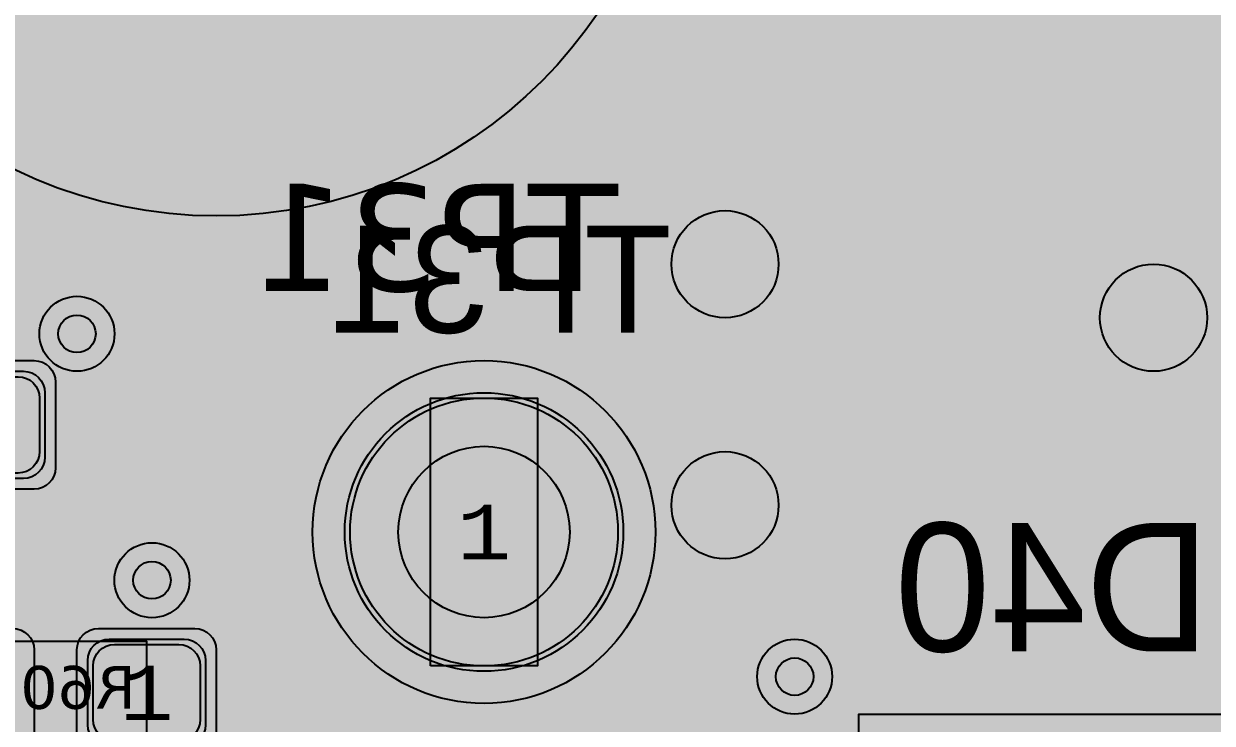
# Model space of a CAD drawing. Extents: x -98 to 119, y -207 to 98.
# Drawn here: x -1.8 to 9.3, y -9.03 to -2.51 of the extents above; entities that cross this region are included whole.
import ezdxf
from ezdxf.enums import TextEntityAlignment as Align

# ---------------------------------------------------------------- set-up
doc = ezdxf.new("R2010")
doc.units = 0
doc.header["$MEASUREMENT"] = 0
for name, color, linetype in [('ASSEMBLY_OUTLINES_BTM', 191, 'CONTINUOUS'), ('ASSEMBLY_PART_NUMBERS_BTM', 191, 'CONTINUOUS'), ('ASSEMBLY_PART_NUMBERS_TOP', 102, 'CONTINUOUS'), ('ASSEMBLY_REF_DES_BTM', 191, 'CONTINUOUS'), ('BOARD_OUTLINE', 10, 'CONTINUOUS'), ('DRILL_DRAWING', 21, 'CONTINUOUS'), ('GENERATED_SILKSCREEN_BTM', 255, 'CONTINUOUS'), ('MANUFACTURING_OUTLINES', 10, 'CONTINUOUS'), ('MOUNTING_HOLE_PADS_LAYER14', 150, 'CONTINUOUS'), ('MOUNTING_HOLE_PADS_LAYER15', 230, 'CONTINUOUS'), ('MOUNTING_HOLES_LAYER_BOT17', 42, 'CONTINUOUS'), ('MOUNTING_HOLES_LAYER_TOP', 42, 'CONTINUOUS'), ('PART_HOLES_LAYER_BOTTOM', 30, 'CONTINUOUS'), ('PART_HOLES_LAYER_TOP', 30, 'CONTINUOUS'), ('PART_PADS_LAYER_BOTTOM', 230, 'CONTINUOUS'), ('PART_PADS_LAYER_TOP', 150, 'CONTINUOUS'), ('PART_PADS_SMD_BTM', 230, 'CONTINUOUS'), ('PIN_NUMBERS_BTM', 8, 'CONTINUOUS'), ('PIN_NUMBERS_TOP', 8, 'CONTINUOUS'), ('PLACEMENT_OUTLINES_BTM', 222, 'CONTINUOUS'), ('PLANE_DATA_LAYER_BOTTOM', 230, 'CONTINUOUS'), ('PLANE_DATA_LAYER_TOP', 150, 'CONTINUOUS'), ('PLANE_SHAPES_LAYER_BOTTOM', 230, 'CONTINUOUS'), ('PLANE_SHAPES_LAYER_TOP', 150, 'CONTINUOUS'), ('ROUTE_BORDER', 151, 'CONTINUOUS'), ('SILKSCREEN_OUTLINES_BTM', 211, 'CONTINUOUS'), ('SILKSCREEN_REF_DES_BTM', 211, 'CONTINUOUS'), ('SOLDERMASK_PADS_BTM', 12, 'CONTINUOUS'), ('SOLDERMASK_PADS_TOP', 180, 'CONTINUOUS'), ('SOLDERPASTE_PADS_BTM', 12, 'CONTINUOUS'), ('TRACES_LAYER_BOTTOM', 230, 'CONTINUOUS'), ('TRACES_LAYER_TOP', 150, 'CONTINUOUS'), ('VIA_HOLES_LAYER_BOTTOM', 30, 'CONTINUOUS'), ('VIA_HOLES_LAYER_TOP', 30, 'CONTINUOUS'), ('VIA_PADS_LAYER_BOTTOM', 230, 'CONTINUOUS'), ('VIA_PADS_LAYER_TOP', 150, 'CONTINUOUS')]:
    doc.layers.add(name, color=color, linetype=linetype)
doc.styles.add('COURIER_NEW', font='COUR.TTF')
doc.styles.add('VERDANA', font='verdana.TTF')
doc.styles.add('VERIBEST_GERBER_0', font='txt')

msp = doc.modelspace()

# ---------------------------------------------------------------- hatches: boundary and pattern name
at = {"layer": 'MOUNTING_HOLES_LAYER_BOT17'}
h = msp.add_hatch(color=256, dxfattribs=at)
edge = h.paths.add_edge_path()
edge.add_arc((4.75, -4.75), 0.5, 0, 360)
h = msp.add_hatch(color=256, dxfattribs=at)
edge = h.paths.add_edge_path()
edge.add_arc((8.75, -5.25), 0.5, 0, 360)
h = msp.add_hatch(color=256, dxfattribs=at)
edge = h.paths.add_edge_path()
edge.add_arc((4.75, -7), 0.5, 0, 360)
at = {"layer": 'MOUNTING_HOLES_LAYER_TOP'}
h = msp.add_hatch(color=256, dxfattribs=at)
edge = h.paths.add_edge_path()
edge.add_arc((4.75, -4.75), 0.5, 0, 360)
h = msp.add_hatch(color=256, dxfattribs=at)
edge = h.paths.add_edge_path()
edge.add_arc((8.75, -5.25), 0.5, 0, 360)
h = msp.add_hatch(color=256, dxfattribs=at)
edge = h.paths.add_edge_path()
edge.add_arc((4.75, -7), 0.5, 0, 360)
at = {"layer": 'PART_HOLES_LAYER_BOTTOM'}
h = msp.add_hatch(color=256, dxfattribs=at)
edge = h.paths.add_edge_path()
edge.add_arc((2.5, -7.25), 0.8, 0, 360)
at = {"layer": 'PART_HOLES_LAYER_TOP'}
h = msp.add_hatch(color=256, dxfattribs=at)
edge = h.paths.add_edge_path()
edge.add_arc((2.5, -7.25), 0.8, 0, 360)
at = {"layer": 'PLANE_DATA_LAYER_BOTTOM'}
h = msp.add_hatch(color=256, dxfattribs=at)
h.paths.add_polyline_path([(-96.5, 0, -1), (96.5, 0, -1)], flags=0)
h.paths.add_polyline_path([(92.251979, -7.43598, 0.726988162), (92.479659, -3.637852, -0.308609791), (92.431259, -3.566904, -0.009635255), (92.431316, -3.563968, 0.009635011), (92.5, -0.000006), (92.5, 0.000001, 0.053325255), (90.407665, 19.562826, -0.053326925), (90.405941, 19.578942), (90.405941, 19.578943, -0.238217909), (90.436919, 19.640273, 0.661755037), (89.584154, 23.221888, -0.295297583), (89.523137, 23.277841, 0.022401018), (87.08146, 31.194059, -0.086206302), (87.076996, 31.219756), (87.076996, 31.219757, -0.210183909), (87.101696, 31.275919, 0.679382507), (85.774921, 34.749845, -0.301864993), (85.705267, 34.797373, 0.047915829), (77.514669, 50.475005, -0.145307444), (77.502324, 50.516585, -0.123988701), (77.511414, 50.552678, 0.606608991), (75.516892, 53.486368, -0.274238992), (75.44586, 53.517962, 0.021523084), (70.565432, 59.806101, -0.177595235), (70.547363, 59.855368), (70.547363, 59.855369, -0.111833303), (70.5548, 59.888203, 0.661755452), (68.116894, 62.64715, -0.295297373), (68.036725, 62.667806, 0.05833458), (51.722715, 76.687749, -0.249337829), (51.689123, 76.750923), (51.689123, 76.750924, -0.060759886), (51.691357, 76.76924, 0.714966399), (48.509213, 78.818582, -0.314871124), (48.42205, 78.81342, 0.022806677), (41.042088, 82.896302, -0.285136953), (40.999698, 82.964591), (40.999698, 82.964596, -0.004247023), (40.999709, 82.965891, 0.647046608), (37.697353, 84.5176, -0.289754858), (37.616734, 84.505806, 0.052943541), (19.031563, 90.52099, -0.30833592), (18.972104, 90.582877, 0.696982245), (15.284156, 91.27756, -0.308339612), (15.206255, 91.241547, 0.022370691), (6.993138, 92.235275, -0.315204372), (6.925536, 92.290658, 0.715888063), (3.14462, 92.496703, -0.315205261), (3.0714, 92.448994, 0.063468058), (-20.215283, 90.264015, -0.320142253), (-20.296827, 90.298428, 0.72963938), (-23.995319, 89.386755, -0.320144031), (-24.051528, 89.318386, 0.018663537), (-30.645576, 87.275991, -0.309865735), (-30.72878, 87.298418, 0.701170836), (-34.249879, 85.978007, -0.002752694), (-34.249874, 85.977168, -0.30685575), (-34.29782, 85.9064, 0.04916641), (-50.410548, 77.556603, -0.32354836), (-50.499711, 77.561018, 0.739212756), (-53.660594, 75.408706, -0.075169868), (-53.657188, 75.386179), (-53.657188, 75.386178, -0.242479425), (-53.68916, 75.324127, 0.019967737), (-59.527063, 70.80098, -0.298487087), (-59.610009, 70.791065, 0.556724412), (-62.5, 69), (-62.5, 68.999999, 0.082708518), (-62.392031, 68.351756, -0.298487573), (-62.412702, 68.270818, 0.067186589), (-78.279974, 49.27977, -0.277817809), (-78.350169, 49.24438, 0.436350868), (-80.5, 47.25), (-80.5, 47.249999, 0.141466326), (-80.192238, 46.184011, -0.141465884), (-80.180512, 46.143397), (-80.180512, 46.143396, -0.131190735), (-80.190652, 46.105416, 0.019294819), (-83.506407, 39.786053, -0.312206796), (-83.581614, 39.742899, 0.439123468), (-85.75, 37.75, 0.204829615), (-85.131688, 36.303992, -0.204830708), (-85.10813, 36.248899), (-85.10813, 36.248898, -0.100919006), (-85.114214, 36.219062, 0.048097759), (-90.466303, 19.289839, -0.314870423), (-90.530154, 19.230281, 0.714965653), (-91.24073, 15.512631, -0.269378312), (-91.202277, 15.446437), (-91.202277, 15.446436, -0.041929831), (-91.203345, 15.433723, 0.018841331), (-92.106444, 8.523669, -0.32827121), (-92.166453, 8.456161, 0.354028014), (-93.75, 6.5), (-93.75, 6.499999, 0.314708299), (-92.438077, 4.622088, -0.31470689), (-92.388093, 4.55054), (-92.388093, 4.550537, -0.012285748), (-92.388185, 4.546794, 0.012294179), (-92.5, 0.00001), (-92.5, -0.000004, 0.052933393), (-90.438132, -19.421494, -0.329408644), (-90.475468, -19.504015, 0.27173254), (-91.5, -21.25, 0.401597711), (-89.586502, -23.248128, -0.329404507), (-89.516056, -23.305059, 0.021307354), (-87.207653, -30.839509, -0.322177334), (-87.232533, -30.924924, 0.230665932), (-88, -32.499999), (-88, -32.5, 0.431495031), (-85.882787, -34.496562, -0.3221788), (-85.807634, -34.544174, 0.048016175), (-77.643233, -50.277018, -0.303878783), (-77.644537, -50.3618, 0.152518996), (-78, -51.499999), (-78, -51.5, 0.481982915), (-75.552374, -53.449264, -0.303883418), (-75.473145, -53.479475, 0.021991255), (-70.483925, -59.90214, -0.318621499), (-70.47622, -59.989968, 0.725399056), (-67.952631, -62.834176, -0.318624212), (-67.866344, -62.852281, 0.062392529), (-50.265124, -77.650932, -0.254356234), (-50.230332, -77.714899), (-50.230332, -77.7149, -0.034453173), (-50.231054, -77.725364, 0.034451935), (-50.25, -78), (-50.25, -78.000001, 0.603308224), (-47.119729, -79.649997, -0.291362646), (-47.037917, -79.64725, 0.02294124), (-39.54278, -83.621879, -0.290012797), (-39.499155, -83.690765), (-39.499155, -83.690766, -0.007130353), (-39.499186, -83.692939, 0.007132964), (-39.5, -83.749994), (-39.5, -83.75, 0.658082965), (-36.126004, -85.203319, -0.297762979), (-36.043963, -85.188513, 0.049016344), (-18.771876, -90.575199, -0.301861306), (-18.712566, -90.635139, 0.679381768), (-15.056336, -91.31372, -0.301864385), (-14.979467, -91.279054, 0.021749122), (-6.993138, -92.235275, -0.315204372), (-6.925536, -92.290658, 0.715888063), (-3.14462, -92.496703, -0.315205261), (-3.0714, -92.448994, 0.06250827), (19.869968, -90.340657, -0.345566403), (19.954737, -90.381493, 0.794356815), (23.75, -89.500001), (23.75, -89.499973, 0.005086864), (23.749586, -89.459281, -0.345588489), (23.806159, -89.384097, 0.021469451), (31.383958, -87.013201, -0.314446926), (31.468175, -87.035889, 0.700130836), (35, -85.75), (35, -85.749988, 0.009099261), (34.998675, -85.677212, -0.009057228), (34.998625, -85.674452), (34.998625, -85.674439, -0.304472205), (35.045955, -85.60392, 0.047985464), (50.721249, -77.353765, -0.31444166), (50.808431, -77.356288, 0.616218308), (54, -75.75), (54, -75.749999, 0.067758174), (53.927211, -75.215343, -0.067753523), (53.924438, -75.194974), (53.924438, -75.194973, -0.241537288), (53.95619, -75.13308, 0.022365821), (60.452055, -70.01285, -0.313111549), (60.538488, -70.003709, 0.710095351), (63.344013, -67.475653, -0.099717589), (63.33807, -67.446151), (63.33807, -67.44615, -0.206928064), (63.362073, -67.390635, 0.058205552), (77.187807, -50.973449, -0.317486674), (77.269693, -50.94147, 0.722224143), (79.294241, -47.729048, -0.173873661), (79.276877, -47.680625, -0.136094565), (79.287761, -47.641379, 0.020523482), (82.926938, -40.980152, -0.353003204), (83.013777, -40.939997, 0.48811211), (85.5, -39), (85.5, -38.999999, 0.240073604), (84.675602, -37.381988, -0.240072951), (84.644192, -37.320342), (84.644192, -37.320341, -0.104105615), (84.650658, -37.289623, 0.050546739), (90.411157, -19.546683, -0.32146983), (90.476988, -19.487077, 0.38127918), (92.25, -17.5, 0.275143701), (91.203224, -15.741772, -0.275142487), (91.163342, -15.674784), (91.163342, -15.674783, -0.042554947), (91.164442, -15.661882, 0.022235783), (92.195155, -7.50356, -0.319196338)], flags=0)
at = {"layer": 'PLANE_DATA_LAYER_TOP'}
for points in [[(2.5, -7.25), (3.640823, -5.823981)], [(2.5, -7.25), (1.073981, -6.109177)], [(2.5, -7.25), (1.359177, -8.676019)], [(2.5, -7.25), (3.926019, -8.390823)]]:
    msp.add_hatch(color=256, dxfattribs=at).paths.add_polyline_path(points, is_closed=False, flags=0)
at = {"layer": 'PLANE_SHAPES_LAYER_BOTTOM'}
h = msp.add_hatch(color=256, dxfattribs=at)
h.paths.add_polyline_path([(-96.5, 0, -1), (96.5, 0, -1)], flags=0)
h.paths.add_polyline_path([(-92.5, 0, -1), (92.5, 0, -1)], flags=0)
at = {"layer": 'PLANE_SHAPES_LAYER_TOP'}
h = msp.add_hatch(color=256, dxfattribs=at)
h.paths.add_polyline_path([(-96.31345, 0, -1), (96.81345, 0, -1)], flags=0)
h.paths.add_polyline_path([(-92.25, 0, -1), (92.75, 0, -1)], flags=0)
h = msp.add_hatch(color=256, dxfattribs=at)
h.paths.add_polyline_path([(46.25, -35.15), (43.875, -38), (28.75, -38), (32.25, -34.5), (32.25, -30.5), (35.75, -30.5), (35.75, -27), (14.25, -27), (14.25, -24), (-10, -24), (-10, -18.75), (1.75, -18.75), (1.75, -9.25), (-10, -9.25), (-10, 32.75), (1.75, 32.75), (1.75, 34.25), (20.25, 34.25), (20.25, 25.25), (22.25, 23.25), (34.5, 23.25), (34.5, -26.5), (41.25, -26.5), (41.25, -20.5), (46.25, -20.5)])
h.paths.add_polyline_path([(-8.75, 10.25), (-8.75, 19.5), (1.25, 19.5), (1.25, 10.25)], flags=16)
h.paths.add_polyline_path([(6, 27.25), (6, 29.75), (15.45, 29.75), (15.45, 27.25)], flags=16)
at = {"layer": 'VIA_HOLES_LAYER_BOTTOM'}
h = msp.add_hatch(color=256, dxfattribs=at)
edge = h.paths.add_edge_path()
edge.add_arc((-1.3, -5.4), 0.175, 0, 360)
h = msp.add_hatch(color=256, dxfattribs=at)
edge = h.paths.add_edge_path()
edge.add_arc((-0.6, -7.7), 0.175, 0, 360)
h = msp.add_hatch(color=256, dxfattribs=at)
edge = h.paths.add_edge_path()
edge.add_arc((5.4, -8.6), 0.175, 0, 360)
at = {"layer": 'VIA_HOLES_LAYER_TOP'}
h = msp.add_hatch(color=256, dxfattribs=at)
edge = h.paths.add_edge_path()
edge.add_arc((-1.3, -5.4), 0.175, 0, 360)
h = msp.add_hatch(color=256, dxfattribs=at)
edge = h.paths.add_edge_path()
edge.add_arc((-0.6, -7.7), 0.175, 0, 360)
h = msp.add_hatch(color=256, dxfattribs=at)
edge = h.paths.add_edge_path()
edge.add_arc((5.4, -8.6), 0.175, 0, 360)

# ---------------------------------------------------------------- linework, layer by layer
at = {"layer": 'ASSEMBLY_OUTLINES_BTM'}
for points in [[(2, -8.5), (2, -6), (3, -6), (3, -8.5)], [(-2.35, -9.22), (-2.35, -8.27), (-0.65, -8.27), (-0.65, -9.22)]]:
    msp.add_lwpolyline(points, close=True, dxfattribs=at)
at = {"layer": 'ASSEMBLY_OUTLINES_BTM', "const_width": 0.2}
msp.add_lwpolyline([(6, -15.55), (6, -8.95), (10.5, -8.95), (10.5, -15.55)], close=True, dxfattribs=at)
at = {"layer": 'ASSEMBLY_OUTLINES_BTM'}
msp.add_circle((2.5, -7.25), 1.6, dxfattribs=at)
at = {"layer": 'BOARD_OUTLINE', "const_width": 0.1}
msp.add_lwpolyline([(-97.5, 0, -1), (97.5, 0, -1)], format="xyb", close=True, dxfattribs=at)
at = {"layer": 'GENERATED_SILKSCREEN_BTM', "const_width": 0.15}
for points in [[(1.1365, -5.366), (1.1445, -5.368), (1.1495, -5.372), (1.1515, -5.379), (1.1525, -5.387), (1.1515, -5.394), (1.1495, -5.401), (1.1445, -5.406), (1.1365, -5.407), (0.7465, -5.407), (0.7395, -5.406), (0.7335, -5.401), (0.7305, -5.394), (0.7295, -5.387), (0.7305, -5.379), (0.7335, -5.372), (0.7395, -5.368), (0.7465, -5.366), (0.9225, -5.366), (0.9225, -4.427), (0.9235, -4.42), (0.9265, -4.415), (0.9315, -4.412), (0.9385, -4.411), (0.9435, -4.41), (0.9485, -4.41), (0.9525, -4.412), (0.9565, -4.416), (1.1515, -4.69), (1.1535, -4.694), (1.1545, -4.697), (1.1545, -4.704), (1.1515, -4.71), (1.1465, -4.715), (1.1405, -4.719), (1.1335, -4.721), (1.1295, -4.721), (1.1265, -4.72), (1.1215, -4.714), (0.9615, -4.49), (0.9615, -5.366), (1.1365, -5.366)], [(2.0485, -5.403), (2.2175, -5.266), (2.2205, -5.264), (2.2225, -5.261), (2.2235, -5.258), (2.2235, -5.255), (2.2225, -5.248), (2.2185, -5.241), (2.2135, -5.236), (2.2075, -5.232), (2.2005, -5.231), (2.1935, -5.233), (2.0305, -5.366), (1.7075, -5.366), (1.5515, -5.24), (1.5515, -5.054), (1.7055, -4.927), (1.8715, -4.927), (1.8795, -4.925), (1.8845, -4.921), (1.8875, -4.914), (1.8885, -4.907), (1.8875, -4.9), (1.8845, -4.894), (1.8795, -4.889), (1.8715, -4.887), (1.7055, -4.887), (1.5515, -4.76), (1.5515, -4.574), (1.7075, -4.448), (2.0305, -4.448), (2.1935, -4.581), (2.2005, -4.583), (2.2075, -4.582), (2.2135, -4.579), (2.2185, -4.573), (2.2225, -4.567), (2.2235, -4.56), (2.2235, -4.556), (2.2225, -4.553), (2.2205, -4.55), (2.2175, -4.548), (2.0485, -4.411), (2.0455, -4.41), (2.0425, -4.409), (2.0415, -4.408), (2.0375, -4.407), (1.7005, -4.407), (1.6955, -4.408), (1.6935, -4.409), (1.6915, -4.41), (1.6875, -4.411), (1.5185, -4.548), (1.5155, -4.553), (1.5145, -4.557), (1.5125, -4.56), (1.5115, -4.564), (1.5115, -4.77), (1.5125, -4.773), (1.5145, -4.78), (1.5155, -4.785), (1.5185, -4.787), (1.6655, -4.907), (1.5185, -5.027), (1.5175, -5.029), (1.5155, -5.031), (1.5145, -5.032), (1.5145, -5.034), (1.5125, -5.041), (1.5115, -5.044), (1.5115, -5.25), (1.5125, -5.255), (1.5145, -5.259), (1.5155, -5.263), (1.5185, -5.266), (1.6875, -5.403), (1.6915, -5.405), (1.6925, -5.406), (1.6955, -5.406), (1.6965, -5.407), (1.6975, -5.407), (1.7005, -5.407), (2.0375, -5.407), (2.0415, -5.406), (2.0455, -5.405), (2.0485, -5.403)], [(2.4625, -4.787), (2.4595, -4.785), (2.4585, -4.78), (2.4565, -4.775), (2.4555, -4.77), (2.4555, -4.564), (2.4565, -4.559), (2.4585, -4.556), (2.4585, -4.553), (2.4595, -4.552), (2.4615, -4.551), (2.4625, -4.549), (2.6325, -4.411), (2.6375, -4.409), (2.6415, -4.408), (2.6455, -4.407), (3.1495, -4.407), (3.1585, -4.409), (3.1645, -4.414), (3.1695, -4.42), (3.1715, -4.427), (3.1715, -5.387), (3.1695, -5.395), (3.1645, -5.4), (3.1585, -5.403), (3.1515, -5.404), (3.1435, -5.403), (3.1365, -5.4), (3.1315, -5.395), (3.1295, -5.387), (3.1295, -4.927), (2.6455, -4.927), (2.6385, -4.926), (2.6365, -4.925), (2.6345, -4.925), (2.6325, -4.924), (2.4625, -4.787)], [(3.1295, -4.448), (2.6515, -4.448), (2.4955, -4.574), (2.4955, -4.76), (2.6515, -4.887), (3.1295, -4.887), (3.1295, -4.448)], [(3.7785, -5.387), (3.7775, -5.394), (3.7725, -5.4), (3.7655, -5.403), (3.7585, -5.404), (3.7525, -5.403), (3.7455, -5.4), (3.7405, -5.394), (3.7385, -5.387), (3.7385, -4.448), (3.4215, -4.448), (3.4145, -4.446), (3.4085, -4.442), (3.4055, -4.435), (3.4045, -4.428), (3.4055, -4.42), (3.4085, -4.413), (3.4145, -4.408), (3.4215, -4.407), (4.0965, -4.407), (4.1035, -4.408), (4.1095, -4.413), (4.1125, -4.42), (4.1135, -4.428), (4.1125, -4.435), (4.1095, -4.442), (4.1035, -4.446), (4.0965, -4.448), (3.7785, -4.448), (3.7785, -5.387)], [(6.83698, -7.35442), (6.63538, -7.19002), (6.63058, -7.18882), (6.62818, -7.18762), (6.62578, -7.18642), (6.62098, -7.18522), (6.21658, -7.18522), (6.21178, -7.18642), (6.20938, -7.18762), (6.20578, -7.18882), (6.20098, -7.19002), (5.99938, -7.35442), (5.99578, -7.36042), (5.99458, -7.36522), (5.99218, -7.36882), (5.99098, -7.37362), (5.99098, -8.19682), (5.99218, -8.20042), (5.99458, -8.20882), (5.99578, -8.21122), (5.99938, -8.21602), (6.20098, -8.38042), (6.20578, -8.38162), (6.20938, -8.38282), (6.21058, -8.38402), (6.21298, -8.38522), (6.21658, -8.38522), (6.62098, -8.38522), (6.62578, -8.38402), (6.63058, -8.38282), (6.63538, -8.38042), (6.83698, -8.21602), (6.84058, -8.21362), (6.84178, -8.21242), (6.84418, -8.20882), (6.84658, -8.20042), (6.84778, -8.19682), (6.84778, -7.37362), (6.84658, -7.36882), (6.84418, -7.36522), (6.84298, -7.36042), (6.83698, -7.35442)], [(6.79858, -7.38562), (6.79858, -8.18482), (6.72778, -8.24482), (6.14698, -7.29802), (6.22618, -7.23442), (6.61378, -7.23442), (6.79858, -7.38562)], [(7.25338, -8.36122), (7.25218, -8.37082), (7.24618, -8.37682), (7.23778, -8.38042), (7.22938, -8.38162), (7.22098, -8.38042), (7.21378, -8.37682), (7.20778, -8.37082), (7.20538, -8.36122), (7.20538, -7.99762), (7.14898, -7.99762), (7.14058, -7.99522), (7.13338, -7.99042), (7.12978, -7.98202), (7.12858, -7.97362), (7.12978, -7.96402), (7.13338, -7.95562), (7.14058, -7.94962), (7.14898, -7.94842), (7.20538, -7.94842), (7.20538, -7.24282), (7.20658, -7.23682), (7.21018, -7.23202), (7.21498, -7.22722), (7.22098, -7.22362), (7.22818, -7.22122), (7.23538, -7.22002), (7.24138, -7.22122), (7.24738, -7.22602), (7.97578, -7.95442), (7.98058, -7.96162), (7.98298, -7.96882), (7.98178, -7.97602), (7.97698, -7.98442), (7.97458, -7.99042), (7.96978, -7.99402), (7.96498, -7.99642), (7.95898, -7.99762), (7.25338, -7.99762), (7.25338, -8.36122)], [(7.89898, -7.94842), (7.25338, -7.30522), (7.25338, -7.94842), (7.89898, -7.94842)], [(8.47018, -7.19002), (8.47618, -7.18762), (8.48098, -7.18642), (8.48578, -7.18522), (9.09298, -7.18522), (9.10138, -7.18762), (9.10858, -7.19362), (9.11458, -7.20082), (9.11698, -7.20922), (9.11698, -8.36122), (9.11458, -8.37082), (9.10858, -8.37682), (9.10138, -8.38402), (9.09298, -8.38522), (8.48578, -8.38522), (8.48098, -8.38522), (8.47858, -8.38402), (8.47618, -8.38282), (8.47018, -8.38042), (8.26738, -8.21602), (8.26378, -8.21122), (8.26258, -8.20882), (8.26018, -8.20282), (8.25898, -8.19682), (8.25898, -7.37362), (8.26018, -7.36762), (8.26258, -7.36402), (8.26258, -7.36042), (8.26498, -7.35922), (8.26618, -7.35802), (8.26738, -7.35562), (8.47018, -7.19002)], [(9.06658, -7.23442), (8.49418, -7.23442), (8.30698, -7.38562), (8.30698, -8.18482), (8.49418, -8.33602), (9.06658, -8.33602), (9.06658, -7.23442)], [(6.68938, -8.27602), (6.61378, -8.33602), (6.22618, -8.33602), (6.03898, -8.18482), (6.03898, -7.38562), (6.10978, -7.32922), (6.68938, -8.27602)]]:
    msp.add_lwpolyline(points, dxfattribs=at)
msp.add_lwpolyline([(0.9, -7.25, -1), (4.1, -7.25, -1)], format="xyb", close=True, dxfattribs=at)
for points in [[(-1.207902, -8.269995, 0.000012231), (-1.207911, -8.270005), (-1.792089, -8.270005, 0.000012231), (-1.792098, -8.269995), (-1.207902, -8.269995)], [(10.500005, -9.075), (10.499995, -9.075), (10.499995, -8.950005), (6.000005, -8.950005), (6.000005, -9.075), (5.999995, -9.075), (5.999995, -8.95, -0.414213562), (6, -8.949995), (10.5, -8.949995, -0.414213562), (10.500005, -8.95), (10.500005, -9.075)]]:
    msp.add_lwpolyline(points, format="xyb", dxfattribs=at)
at = {"layer": 'MANUFACTURING_OUTLINES'}
msp.add_circle((0, 0), 97.575405, dxfattribs=at)
at = {"layer": 'MOUNTING_HOLE_PADS_LAYER14'}
msp.add_circle((0, 0), 4.3, dxfattribs=at)
at = {"layer": 'MOUNTING_HOLE_PADS_LAYER15'}
msp.add_circle((0, 0), 4.3, dxfattribs=at)
at = {"layer": 'MOUNTING_HOLES_LAYER_BOT17'}
for centre in [(4.75, -4.75), (8.75, -5.25), (4.75, -7)]:
    msp.add_circle(centre, 0.5, dxfattribs=at)
at = {"layer": 'MOUNTING_HOLES_LAYER_TOP'}
for centre in [(4.75, -4.75), (8.75, -5.25), (4.75, -7)]:
    msp.add_circle(centre, 0.5, dxfattribs=at)
at = {"layer": 'PART_HOLES_LAYER_BOTTOM'}
msp.add_circle((2.5, -7.25), 0.8, dxfattribs=at)
at = {"layer": 'PART_HOLES_LAYER_TOP'}
msp.add_circle((2.5, -7.25), 0.8, dxfattribs=at)
at = {"layer": 'PART_PADS_LAYER_BOTTOM'}
msp.add_circle((2.5, -7.25), 1.25, dxfattribs=at)
at = {"layer": 'PART_PADS_LAYER_TOP'}
msp.add_circle((2.5, -7.25), 1.25, dxfattribs=at)
at = {"layer": 'PART_PADS_SMD_BTM'}
for points in [[(-1.6, -6.55, -0.414213562), (-1.8, -6.75), (-2.5, -6.75, -0.414213562), (-2.7, -6.55), (-2.7, -5.95, -0.414213562), (-2.5, -5.75), (-1.8, -5.75, -0.414213562), (-1.6, -5.95)], [(-0.1, -9.05, -0.414213562), (-0.3, -9.25), (-1, -9.25, -0.414213562), (-1.2, -9.05), (-1.2, -8.45, -0.414213562), (-1, -8.25), (-0.3, -8.25, -0.414213562), (-0.1, -8.45)]]:
    msp.add_lwpolyline(points, format="xyb", close=True, dxfattribs=at)
at = {"layer": 'PLACEMENT_OUTLINES_BTM'}
for points in [[(-2.35, -9.22), (-2.35, -8.27), (-0.65, -8.27), (-0.65, -9.22)], [(6, -15.55), (6, -8.95), (10.5, -8.95), (10.5, -15.55)]]:
    msp.add_lwpolyline(points, close=True, dxfattribs=at)
msp.add_circle((2.5, -7.25), 1.6, dxfattribs=at)
at = {"layer": 'PLANE_DATA_LAYER_TOP', "const_width": 0.5}
for points in [[(2.5, -7.25), (3.640823, -5.823981)], [(2.5, -7.25), (1.073981, -6.109177)], [(2.5, -7.25), (1.359177, -8.676019)], [(2.5, -7.25), (3.926019, -8.390823)]]:
    msp.add_lwpolyline(points, dxfattribs=at)
at = {"layer": 'ROUTE_BORDER'}
msp.add_circle((0, 0), 96.5, dxfattribs=at)
at = {"layer": 'SILKSCREEN_OUTLINES_BTM'}
for points in [[(-2.35, -9.22), (-2.35, -8.27), (-0.65, -8.27), (-0.65, -9.22)], [(6, -15.55), (6, -8.95), (10.5, -8.95), (10.5, -15.55)]]:
    msp.add_lwpolyline(points, close=True, dxfattribs=at)
msp.add_circle((2.5, -7.25), 1.6, dxfattribs=at)
at = {"layer": 'SOLDERMASK_PADS_BTM'}
for points in [[(-1.5, -6.65, -0.414213562), (-1.7, -6.85), (-2.6, -6.85, -0.414213562), (-2.8, -6.65), (-2.8, -5.85, -0.414213562), (-2.6, -5.65), (-1.7, -5.65, -0.414213562), (-1.5, -5.85)], [(-1.7, -9.15, -0.414213562), (-1.9, -9.35), (-2.8, -9.35, -0.414213562), (-3, -9.15), (-3, -8.35, -0.414213562), (-2.8, -8.15), (-1.9, -8.15, -0.414213562), (-1.7, -8.35)], [(0, -9.15, -0.414213562), (-0.2, -9.35), (-1.1, -9.35, -0.414213562), (-1.3, -9.15), (-1.3, -8.35, -0.414213562), (-1.1, -8.15), (-0.2, -8.15, -0.414213562), (0, -8.35)]]:
    msp.add_lwpolyline(points, format="xyb", close=True, dxfattribs=at)
msp.add_circle((2.5, -7.25), 1.3, dxfattribs=at)
at = {"layer": 'SOLDERMASK_PADS_TOP'}
msp.add_circle((2.5, -7.25), 1.3, dxfattribs=at)
at = {"layer": 'SOLDERPASTE_PADS_BTM'}
for points in [[(-1.65, -6.5, -0.414213562), (-1.85, -6.7), (-2.45, -6.7, -0.414213562), (-2.65, -6.5), (-2.65, -6, -0.414213562), (-2.45, -5.8), (-1.85, -5.8, -0.414213562), (-1.65, -6)], [(-0.15, -9, -0.414213562), (-0.35, -9.2), (-0.95, -9.2, -0.414213562), (-1.15, -9), (-1.15, -8.5, -0.414213562), (-0.95, -8.3), (-0.35, -8.3, -0.414213562), (-0.15, -8.5)]]:
    msp.add_lwpolyline(points, format="xyb", close=True, dxfattribs=at)
at = {"layer": 'TRACES_LAYER_BOTTOM'}
for points, const_width in [([(5.45, 14.275), (6.525, 14.275), (7.898808, 12.901192), (7.898808, 10.416448), (9.233335, 9.081921), (9.233335, -2.833335), (11.375, -4.975), (12.45, -4.975)], 0.25), ([(5.45, 13.625), (6.525, 13.625), (7.498808, 12.651192), (7.498808, 10.250762), (8.833335, 8.916235), (8.833335, -3.083335), (11.375, -5.625), (12.45, -5.625)], 0.25), ([(5.45, 12.975), (6.525, 12.975), (7.098808, 12.401192), (7.098808, 10.085076), (8.433335, 8.750549), (8.433335, -3.333335), (11.375, -6.275), (12.45, -6.275)], 0.25), ([(6.9, 1.8), (6.9, 0.613912), (7.282481, 0.231431), (7.282481, -7.613472), (9.553826, -9.884817), (9.553826, -11.419512), (10.059314, -11.925), (11.05, -11.925)], 0.25), ([(7.8, 1.8), (7.8, 1.175), (7.682481, 1.057481), (7.682481, -7.447786), (9.953826, -9.719131), (9.953826, -11.253826), (9.975, -11.275), (11.05, -11.275)], 0.25), ([(11.05, -12.575), (10.076704, -12.575), (9.153826, -11.652122), (9.153826, -10.050503), (6.845065, -7.741742), (6.845065, 0.103161), (6, 0.948226), (6, 1.7)], 0.25), ([(11.05, -13.875), (10.245332, -13.875), (8.353826, -11.983494), (8.353826, -10.381875), (6.045065, -8.073114), (6.045065, -0.945065), (5.3, -0.2)], 0.25), ([(11.05, -13.225), (10.161018, -13.225), (8.753826, -11.817808), (8.753826, -10.216189), (6.445065, -7.907428), (6.445065, -0.445065), (6.2, -0.2)], 0.25), ([(-1.3, -5.4), (2.17767, -5.4), (5.4, -2.17767), (5.4, -1.3)], 0.35), ([(-0.6, -7.7), (-0.65, -7.75), (-0.65, -8.75)], 0.5), ([(5.4, -8.6), (5.45, -8.65), (5.45, -9.325)], 0.35), ([(-0.2, -10.325), (-0.2, -8.75), (-0.65, -8.75)], 0.25)]:
    msp.add_lwpolyline(points, dxfattribs=dict(at, const_width=const_width))
at = {"layer": 'TRACES_LAYER_TOP', "const_width": 0.5}
for points in [[(-5.8, 2.4), (-5.270558, 1.870558), (-5.270558, -1.37051), (-4.577293, -2.063775), (-4.577293, -5.581223), (-3.337309, -6.821207), (-1.478793, -6.821207), (-0.6, -7.7)], [(-3.6, -5.2), (-2.55, -5.2), (-2.35, -5.4), (-1.3, -5.4)]]:
    msp.add_lwpolyline(points, dxfattribs=at)
at = {"layer": 'VIA_HOLES_LAYER_BOTTOM'}
for centre in [(-1.3, -5.4), (-0.6, -7.7), (5.4, -8.6)]:
    msp.add_circle(centre, 0.175, dxfattribs=at)
at = {"layer": 'VIA_HOLES_LAYER_TOP'}
for centre in [(-1.3, -5.4), (-0.6, -7.7), (5.4, -8.6)]:
    msp.add_circle(centre, 0.175, dxfattribs=at)
at = {"layer": 'VIA_PADS_LAYER_BOTTOM'}
for centre in [(-1.3, -5.4), (-0.6, -7.7), (5.4, -8.6)]:
    msp.add_circle(centre, 0.35, dxfattribs=at)
at = {"layer": 'VIA_PADS_LAYER_TOP'}
for centre in [(-1.3, -5.4), (-0.6, -7.7), (5.4, -8.6)]:
    msp.add_circle(centre, 0.35, dxfattribs=at)

# ---------------------------------------------------------------- texts
at = {"layer": 'ASSEMBLY_PART_NUMBERS_BTM', "style": 'VERIBEST_GERBER_0', "text_generation_flag": 2}
for s, p in [('GRM1885C1H100JA01D', (6.29, 22)), ('C0805C822K5RACTU', (4.96, 21.75)), ('SN74ABT640PWR', (5.71, 15.25)), ('7914G-1-000E', (8.29, 5.75))]:
    msp.add_text(s, height=2.032, rotation=90, dxfattribs=at).set_placement(p, align=Align.TOP_LEFT)
for s, p in [('CL21B106KOQNNNE', (20.75, -1.79)), ('MMZ1608S102A', (16, -2.04)), ('ERJ-3EKF6190V', (27, -2.21)), ('ERJ-3EKF6190V', (27, -4.46)), ('5126', (2.5, -4.71)), ('CL21B225KOFNNNE', (20.5, -6.96)), ('ERJ-3EKF6190V', (27, -7.21))]:
    msp.add_text(s, height=2.032, dxfattribs=at).set_placement(p, align=Align.TOP_LEFT)
at = {"layer": 'ASSEMBLY_PART_NUMBERS_TOP', "style": 'VERIBEST_GERBER_0'}
msp.add_text('CL10B104KB8SFNC', height=2.032, rotation=270, dxfattribs=at).set_placement((0.54, 9.75), align=Align.TOP_LEFT)
msp.add_text('ERJ-3EKF4701V', height=2.032, dxfattribs=at).set_placement((-0.25, -8.21), align=Align.TOP_LEFT)
at = {"layer": 'ASSEMBLY_REF_DES_BTM', "style": 'VERDANA', "text_generation_flag": 2}
for s, height, p in [('TP31', 1, (3.75, -4)), ('R60', 0.4, (-0.75, -8.5))]:
    msp.add_text(s, height=height, dxfattribs=at).set_placement(p, align=Align.TOP_LEFT)
at = {"layer": 'DRILL_DRAWING', "style": 'VERIBEST_GERBER_0'}
for s, p in [('R', (4.75, -4.75)), ('R', (8.75, -5.25)), ('A', (-1.3, -5.4)), ('R', (4.75, -7)), ('J', (2.5, -7.25)), ('A', (-0.6, -7.7)), ('A', (5.4, -8.6))]:
    msp.add_text(s, height=2, dxfattribs=at).set_placement(p, align=Align.MIDDLE_CENTER)
at = {"layer": 'PIN_NUMBERS_BTM', "style": 'COURIER_NEW'}
for p in [(2.5, -7.25), (-0.65, -8.75)]:
    msp.add_text('1', height=0.508, dxfattribs=at).set_placement(p, align=Align.MIDDLE_CENTER)
at = {"layer": 'PIN_NUMBERS_TOP', "style": 'COURIER_NEW'}
for p in [(2.5, -7.25), (-0.65, -8.75)]:
    msp.add_text('1', height=0.508, dxfattribs=at).set_placement(p, align=Align.MIDDLE_CENTER)
at = {"layer": 'SILKSCREEN_REF_DES_BTM', "style": 'VERIBEST_GERBER_0', "text_generation_flag": 2}
for s, height, p in [('TP31', 1, (4.25, -4.39)), ('D40', 1.2, (9.27718, -7.16482))]:
    msp.add_text(s, height=height, dxfattribs=at).set_placement(p, align=Align.TOP_LEFT)

doc.saveas('drawing.dxf')
